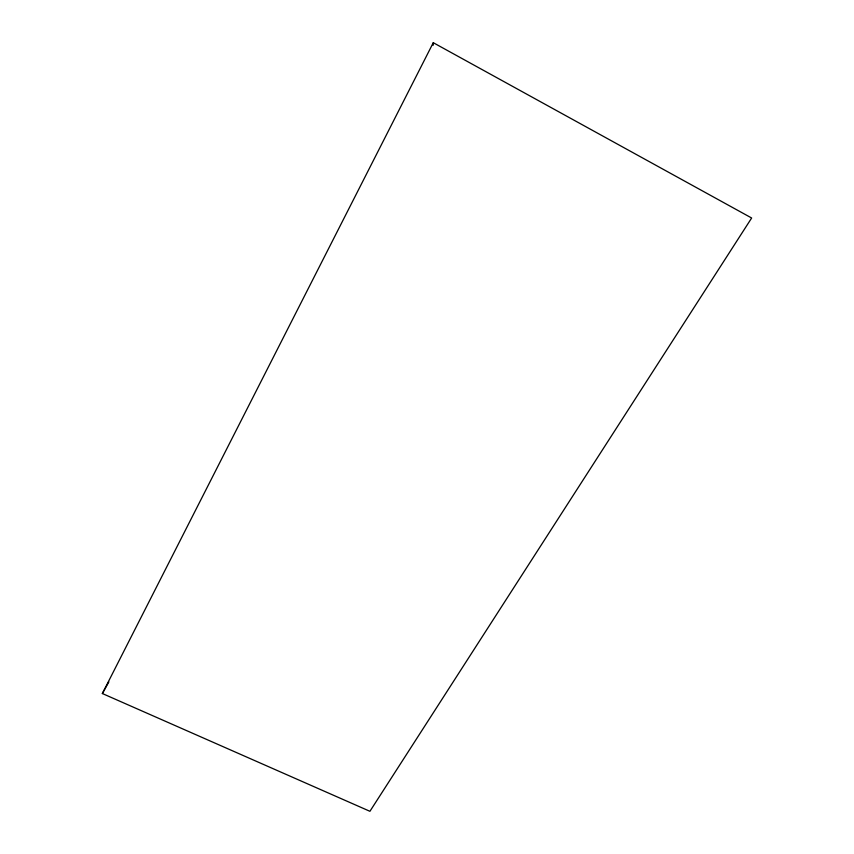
<?xml version="1.0" encoding="UTF-8"?>
<svg xmlns="http://www.w3.org/2000/svg" width="854" height="854" viewBox="0 0 854 854"><rect width="100%" height="100%" fill="white"/><g stroke="black" fill="none" stroke-linecap="round" stroke-linejoin="round"><path stroke-width="1.28" d="M433.138 45.315L433.277 42.7L751.648 218.005L369.921 811.3L102.352 693.533L433.277 42.7M102.352 693.533L108.864 681.919"/></g></svg>
